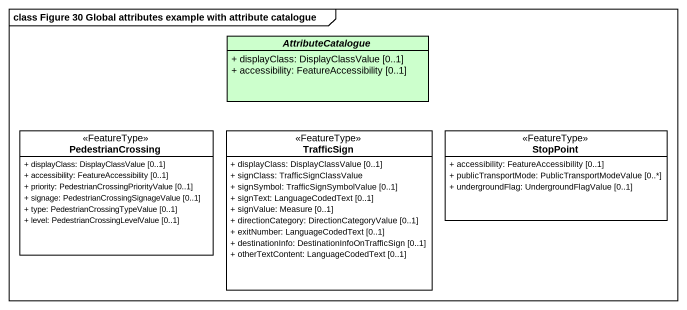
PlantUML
@startuml
mainframe class Figure 30 Global attributes example with attribute catalogue
hide circle
hide empty members
skinparam classAttributeIconSize 0
abstract class AttributeCatalogue #CCFFCC {
  + displayClass: DisplayClassValue [0..1]
  + accessibility: FeatureAccessibility [0..1]
}
class PedestrianCrossing <<FeatureType>> {
  + displayClass: DisplayClassValue [0..1]
  + accessibility: FeatureAccessibility [0..1]
  + priority: PedestrianCrossingPriorityValue [0..1]
  + signage: PedestrianCrossingSignageValue [0..1]
  + type: PedestrianCrossingTypeValue [0..1]
  + level: PedestrianCrossingLevelValue [0..1]
}
class TrafficSign <<FeatureType>> {
  + displayClass: DisplayClassValue [0..1]
  + signClass: TrafficSignClassValue
  + signSymbol: TrafficSignSymbolValue [0..1]
  + signText: LanguageCodedText [0..1]
  + signValue: Measure [0..1]
  + directionCategory: DirectionCategoryValue [0..1]
  + exitNumber: LanguageCodedText [0..1]
  + destinationInfo: DestinationInfoOnTrafficSign [0..1]
  + otherTextContent: LanguageCodedText [0..1]
}
class StopPoint <<FeatureType>> {
  + accessibility: FeatureAccessibility [0..1]
  + publicTransportMode: PublicTransportModeValue [0..*]
  + undergroundFlag: UndergroundFlagValue [0..1]
}
@enduml
